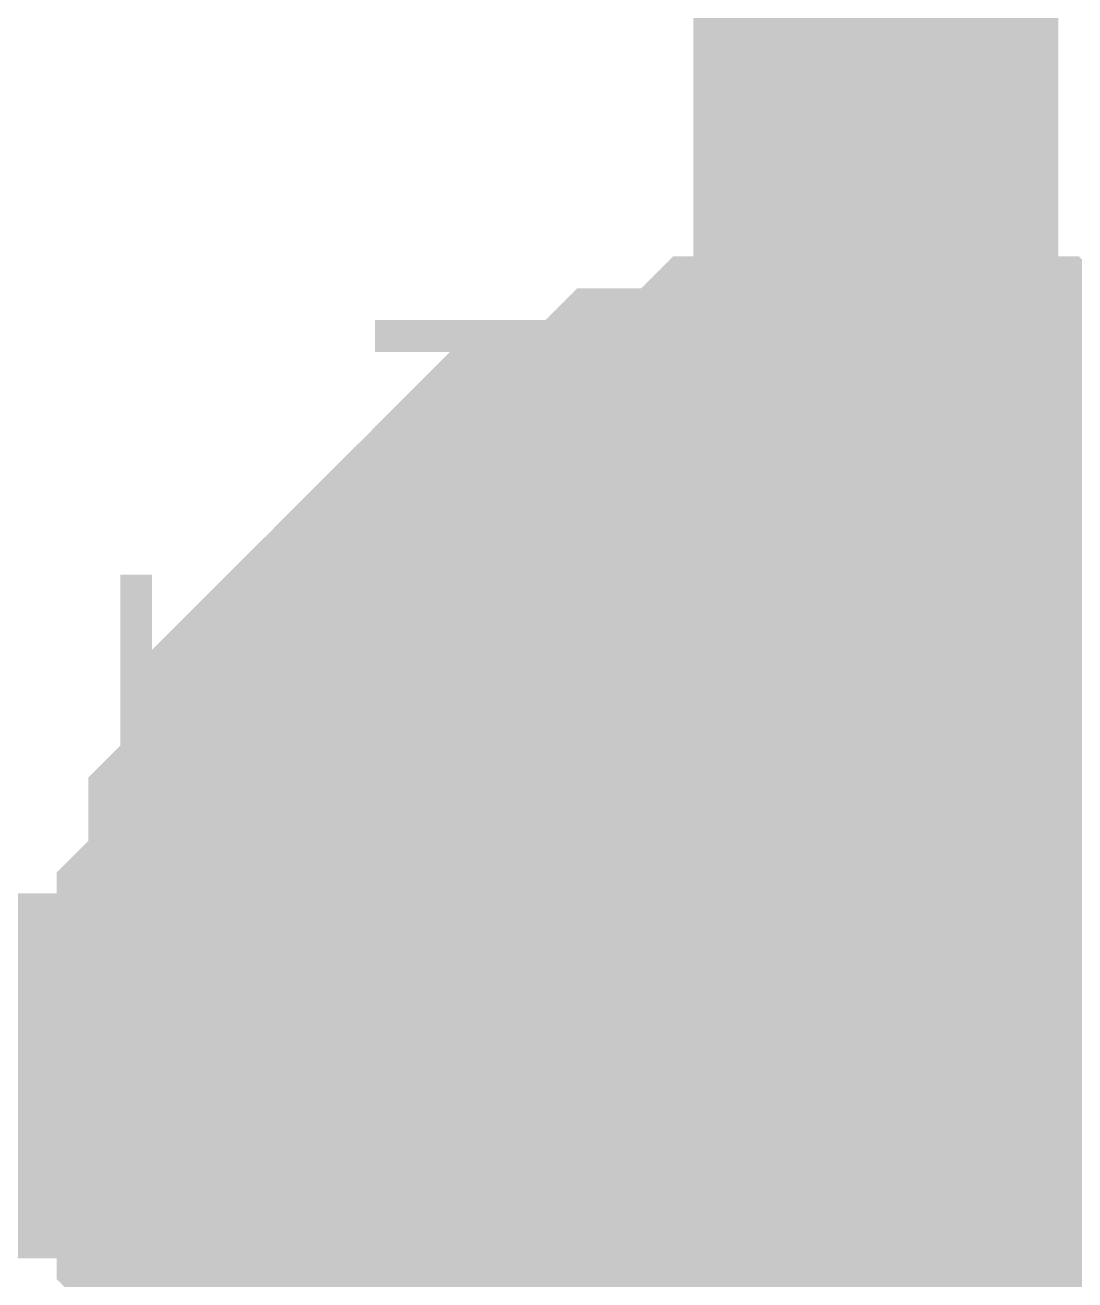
# Model space of a CAD drawing. Header units: inches. Extents: x 0 to 841, y 0 to 594.
# Drawn here: x 759.322 to 760.183, y 232.316 to 233.346 of the extents above; entities that cross this region are included whole.
import ezdxf

# ---------------------------------------------------------------- set-up
doc = ezdxf.new("R2010")
doc.units = ezdxf.units.IN
doc.layers.add('Sheet', color=255, linetype='Continuous')

msp = doc.modelspace()

# ---------------------------------------------------------------- linework, layer by layer
at = {"layer": 'Sheet'}
for points in [[(760.02, 236.5861, 0.2997, 0.2997, 0), (760.02, 232.4836, 0.2997, 0.2997, 0)], [(759.4974, 232.4836, 0.2997, 0.2997, 0), (759.4974, 232.5098, 0.2997, 0.2997, 0), (759.4974, 232.5359, 0.2997, 0.2997, 0), (759.4974, 232.562, 0.2997, 0.2997, 0), (759.4974, 232.5882, 0.2997, 0.2997, 0), (759.5236, 232.6143, 0.2997, 0.2997, 0), (759.5236, 232.6404, 0.2997, 0.2997, 0), (759.5236, 232.6665, 0.2997, 0.2997, 0), (759.5497, 232.6927, 0.2997, 0.2997, 0), (759.5497, 232.7188, 0.2997, 0.2997, 0), (759.5497, 232.7449, 0.2997, 0.2997, 0), (759.5758, 232.7449, 0.2997, 0.2997, 0), (759.5758, 232.7711, 0.2997, 0.2997, 0), (759.6019, 232.7972, 0.2997, 0.2997, 0), (759.6281, 232.8233, 0.2997, 0.2997, 0), (759.6281, 232.8233, 0.2997, 0.2997, 0), (759.6542, 232.8495, 0.2997, 0.2997, 0), (759.6803, 232.8756, 0.2997, 0.2997, 0), (759.6803, 232.8756, 0.2997, 0.2997, 0), (759.7065, 232.9017, 0.2997, 0.2997, 0), (759.7326, 232.9279, 0.2997, 0.2997, 0), (759.7587, 232.9279, 0.2997, 0.2997, 0), (759.7587, 232.954, 0.2997, 0.2997, 0), (759.7849, 232.954, 0.2997, 0.2997, 0), (759.811, 232.954, 0.2997, 0.2997, 0), (759.8371, 232.9801, 0.2997, 0.2997, 0), (759.8633, 232.9801, 0.2997, 0.2997, 0), (759.8894, 232.9801, 0.2997, 0.2997, 0), (759.9155, 233.0062, 0.2997, 0.2997, 0), (759.9416, 233.0062, 0.2997, 0.2997, 0), (759.9678, 233.0062, 0.2997, 0.2997, 0), (759.9939, 233.0062, 0.2997, 0.2997, 0), (760.02, 233.0062, 0.2997, 0.2997, 0)], [(759.4974, 232.4836, 0.2997, 0.2997, 0), (759.4974, 232.5098, 0.2997, 0.2997, 0), (759.4974, 232.5359, 0.2997, 0.2997, 0), (759.4974, 232.562, 0.2997, 0.2997, 0), (759.4974, 232.5882, 0.2997, 0.2997, 0), (759.5236, 232.6143, 0.2997, 0.2997, 0), (759.5236, 232.6404, 0.2997, 0.2997, 0), (759.5236, 232.6665, 0.2997, 0.2997, 0), (759.5497, 232.6927, 0.2997, 0.2997, 0), (759.5497, 232.7188, 0.2997, 0.2997, 0), (759.5497, 232.7449, 0.2997, 0.2997, 0), (759.5758, 232.7449, 0.2997, 0.2997, 0), (759.5758, 232.7711, 0.2997, 0.2997, 0), (759.6019, 232.7972, 0.2997, 0.2997, 0), (759.6281, 232.8233, 0.2997, 0.2997, 0), (759.6281, 232.8233, 0.2997, 0.2997, 0), (759.6542, 232.8495, 0.2997, 0.2997, 0), (759.6803, 232.8756, 0.2997, 0.2997, 0), (759.6803, 232.8756, 0.2997, 0.2997, 0), (759.7065, 232.9017, 0.2997, 0.2997, 0), (759.7326, 232.9279, 0.2997, 0.2997, 0), (759.7587, 232.9279, 0.2997, 0.2997, 0), (759.7587, 232.954, 0.2997, 0.2997, 0), (759.7849, 232.954, 0.2997, 0.2997, 0), (759.811, 232.954, 0.2997, 0.2997, 0), (759.8371, 232.9801, 0.2997, 0.2997, 0), (759.8633, 232.9801, 0.2997, 0.2997, 0), (759.8894, 232.9801, 0.2997, 0.2997, 0), (759.9155, 233.0062, 0.2997, 0.2997, 0), (759.9416, 233.0062, 0.2997, 0.2997, 0), (759.9678, 233.0062, 0.2997, 0.2997, 0), (759.9939, 233.0062, 0.2997, 0.2997, 0), (760.02, 233.0062, 0.2997, 0.2997, 0)], [(759.4974, 232.4836, 0.2997, 0.2997, 0), (759.4974, 232.5098, 0.2997, 0.2997, 0), (759.4974, 232.5359, 0.2997, 0.2997, 0), (759.4974, 232.562, 0.2997, 0.2997, 0), (759.4974, 232.5882, 0.2997, 0.2997, 0), (759.5236, 232.6143, 0.2997, 0.2997, 0), (759.5236, 232.6404, 0.2997, 0.2997, 0), (759.5236, 232.6665, 0.2997, 0.2997, 0), (759.5497, 232.6927, 0.2997, 0.2997, 0), (759.5497, 232.7188, 0.2997, 0.2997, 0), (759.5497, 232.7449, 0.2997, 0.2997, 0), (759.5758, 232.7449, 0.2997, 0.2997, 0), (759.5758, 232.7711, 0.2997, 0.2997, 0), (759.6019, 232.7972, 0.2997, 0.2997, 0), (759.6281, 232.8233, 0.2997, 0.2997, 0), (759.6281, 232.8233, 0.2997, 0.2997, 0), (759.6542, 232.8495, 0.2997, 0.2997, 0), (759.6803, 232.8756, 0.2997, 0.2997, 0), (759.6803, 232.8756, 0.2997, 0.2997, 0), (759.7065, 232.9017, 0.2997, 0.2997, 0), (759.7326, 232.9279, 0.2997, 0.2997, 0), (759.7587, 232.9279, 0.2997, 0.2997, 0), (759.7587, 232.954, 0.2997, 0.2997, 0), (759.7849, 232.954, 0.2997, 0.2997, 0), (759.811, 232.954, 0.2997, 0.2997, 0), (759.8371, 232.9801, 0.2997, 0.2997, 0), (759.8633, 232.9801, 0.2997, 0.2997, 0), (759.8894, 232.9801, 0.2997, 0.2997, 0), (759.9155, 233.0062, 0.2997, 0.2997, 0), (759.9416, 233.0062, 0.2997, 0.2997, 0), (759.9678, 233.0062, 0.2997, 0.2997, 0), (759.9939, 233.0062, 0.2997, 0.2997, 0), (760.02, 233.0062, 0.2997, 0.2997, 0)], [(759.4974, 232.4836, 0.2997, 0.2997, 0), (759.4974, 232.5098, 0.2997, 0.2997, 0), (759.4974, 232.5359, 0.2997, 0.2997, 0), (759.4974, 232.562, 0.2997, 0.2997, 0), (759.4974, 232.5882, 0.2997, 0.2997, 0), (759.5236, 232.6143, 0.2997, 0.2997, 0), (759.5236, 232.6404, 0.2997, 0.2997, 0), (759.5236, 232.6665, 0.2997, 0.2997, 0), (759.5497, 232.6927, 0.2997, 0.2997, 0), (759.5497, 232.7188, 0.2997, 0.2997, 0), (759.5497, 232.7449, 0.2997, 0.2997, 0), (759.5758, 232.7449, 0.2997, 0.2997, 0), (759.5758, 232.7711, 0.2997, 0.2997, 0), (759.6019, 232.7972, 0.2997, 0.2997, 0), (759.6281, 232.8233, 0.2997, 0.2997, 0), (759.6281, 232.8233, 0.2997, 0.2997, 0), (759.6542, 232.8495, 0.2997, 0.2997, 0), (759.6803, 232.8756, 0.2997, 0.2997, 0), (759.6803, 232.8756, 0.2997, 0.2997, 0), (759.7065, 232.9017, 0.2997, 0.2997, 0), (759.7326, 232.9279, 0.2997, 0.2997, 0), (759.7587, 232.9279, 0.2997, 0.2997, 0), (759.7587, 232.954, 0.2997, 0.2997, 0), (759.7849, 232.954, 0.2997, 0.2997, 0), (759.811, 232.954, 0.2997, 0.2997, 0), (759.8371, 232.9801, 0.2997, 0.2997, 0), (759.8633, 232.9801, 0.2997, 0.2997, 0), (759.8894, 232.9801, 0.2997, 0.2997, 0), (759.9155, 233.0062, 0.2997, 0.2997, 0), (759.9416, 233.0062, 0.2997, 0.2997, 0), (759.9678, 233.0062, 0.2997, 0.2997, 0), (759.9939, 233.0062, 0.2997, 0.2997, 0), (760.02, 233.0062, 0.2997, 0.2997, 0)], [(759.4974, 232.4836, 0.2997, 0.2997, 0), (759.4974, 232.5098, 0.2997, 0.2997, 0), (759.4974, 232.5359, 0.2997, 0.2997, 0), (759.4974, 232.562, 0.2997, 0.2997, 0), (759.4974, 232.5882, 0.2997, 0.2997, 0), (759.5236, 232.6143, 0.2997, 0.2997, 0), (759.5236, 232.6404, 0.2997, 0.2997, 0), (759.5236, 232.6665, 0.2997, 0.2997, 0), (759.5497, 232.6927, 0.2997, 0.2997, 0), (759.5497, 232.7188, 0.2997, 0.2997, 0), (759.5497, 232.7449, 0.2997, 0.2997, 0), (759.5758, 232.7449, 0.2997, 0.2997, 0), (759.5758, 232.7711, 0.2997, 0.2997, 0), (759.6019, 232.7972, 0.2997, 0.2997, 0), (759.6281, 232.8233, 0.2997, 0.2997, 0), (759.6281, 232.8233, 0.2997, 0.2997, 0), (759.6542, 232.8495, 0.2997, 0.2997, 0), (759.6803, 232.8756, 0.2997, 0.2997, 0), (759.6803, 232.8756, 0.2997, 0.2997, 0), (759.7065, 232.9017, 0.2997, 0.2997, 0), (759.7326, 232.9279, 0.2997, 0.2997, 0), (759.7587, 232.9279, 0.2997, 0.2997, 0), (759.7587, 232.954, 0.2997, 0.2997, 0), (759.7849, 232.954, 0.2997, 0.2997, 0), (759.811, 232.954, 0.2997, 0.2997, 0), (759.8371, 232.9801, 0.2997, 0.2997, 0), (759.8633, 232.9801, 0.2997, 0.2997, 0), (759.8894, 232.9801, 0.2997, 0.2997, 0), (759.9155, 233.0062, 0.2997, 0.2997, 0), (759.9416, 233.0062, 0.2997, 0.2997, 0), (759.9678, 233.0062, 0.2997, 0.2997, 0), (759.9939, 233.0062, 0.2997, 0.2997, 0), (760.02, 233.0062, 0.2997, 0.2997, 0)], [(759.4974, 232.4836, 0.2997, 0.2997, 0), (759.4974, 232.5098, 0.2997, 0.2997, 0), (759.4974, 232.5359, 0.2997, 0.2997, 0), (759.4974, 232.562, 0.2997, 0.2997, 0), (759.4974, 232.5882, 0.2997, 0.2997, 0), (759.5236, 232.6143, 0.2997, 0.2997, 0), (759.5236, 232.6404, 0.2997, 0.2997, 0), (759.5236, 232.6665, 0.2997, 0.2997, 0), (759.5497, 232.6927, 0.2997, 0.2997, 0), (759.5497, 232.7188, 0.2997, 0.2997, 0), (759.5497, 232.7449, 0.2997, 0.2997, 0), (759.5758, 232.7449, 0.2997, 0.2997, 0), (759.5758, 232.7711, 0.2997, 0.2997, 0), (759.6019, 232.7972, 0.2997, 0.2997, 0), (759.6281, 232.8233, 0.2997, 0.2997, 0), (759.6281, 232.8233, 0.2997, 0.2997, 0), (759.6542, 232.8495, 0.2997, 0.2997, 0), (759.6803, 232.8756, 0.2997, 0.2997, 0), (759.6803, 232.8756, 0.2997, 0.2997, 0), (759.7065, 232.9017, 0.2997, 0.2997, 0), (759.7326, 232.9279, 0.2997, 0.2997, 0), (759.7587, 232.9279, 0.2997, 0.2997, 0), (759.7587, 232.954, 0.2997, 0.2997, 0), (759.7849, 232.954, 0.2997, 0.2997, 0), (759.811, 232.954, 0.2997, 0.2997, 0), (759.8371, 232.9801, 0.2997, 0.2997, 0), (759.8633, 232.9801, 0.2997, 0.2997, 0), (759.8894, 232.9801, 0.2997, 0.2997, 0), (759.9155, 233.0062, 0.2997, 0.2997, 0), (759.9416, 233.0062, 0.2997, 0.2997, 0), (759.9678, 233.0062, 0.2997, 0.2997, 0), (759.9939, 233.0062, 0.2997, 0.2997, 0), (760.02, 233.0062, 0.2997, 0.2997, 0)], [(759.4974, 232.4836, 0.2997, 0.2997, 0), (759.4974, 232.5098, 0.2997, 0.2997, 0), (759.4974, 232.5359, 0.2997, 0.2997, 0), (759.4974, 232.562, 0.2997, 0.2997, 0), (759.4974, 232.5882, 0.2997, 0.2997, 0), (759.5236, 232.6143, 0.2997, 0.2997, 0), (759.5236, 232.6404, 0.2997, 0.2997, 0), (759.5236, 232.6665, 0.2997, 0.2997, 0), (759.5497, 232.6927, 0.2997, 0.2997, 0), (759.5497, 232.7188, 0.2997, 0.2997, 0), (759.5497, 232.7449, 0.2997, 0.2997, 0), (759.5758, 232.7449, 0.2997, 0.2997, 0), (759.5758, 232.7711, 0.2997, 0.2997, 0), (759.6019, 232.7972, 0.2997, 0.2997, 0), (759.6281, 232.8233, 0.2997, 0.2997, 0), (759.6281, 232.8233, 0.2997, 0.2997, 0), (759.6542, 232.8495, 0.2997, 0.2997, 0), (759.6803, 232.8756, 0.2997, 0.2997, 0), (759.6803, 232.8756, 0.2997, 0.2997, 0), (759.7065, 232.9017, 0.2997, 0.2997, 0), (759.7326, 232.9279, 0.2997, 0.2997, 0), (759.7587, 232.9279, 0.2997, 0.2997, 0), (759.7587, 232.954, 0.2997, 0.2997, 0), (759.7849, 232.954, 0.2997, 0.2997, 0), (759.811, 232.954, 0.2997, 0.2997, 0), (759.8371, 232.9801, 0.2997, 0.2997, 0), (759.8633, 232.9801, 0.2997, 0.2997, 0), (759.8894, 232.9801, 0.2997, 0.2997, 0), (759.9155, 233.0062, 0.2997, 0.2997, 0), (759.9416, 233.0062, 0.2997, 0.2997, 0), (759.9678, 233.0062, 0.2997, 0.2997, 0), (759.9939, 233.0062, 0.2997, 0.2997, 0), (760.02, 233.0062, 0.2997, 0.2997, 0)], [(760.02, 233.0062, 0.2997, 0.2997, 0), (760.02, 233.0062, 0.2997, 0.2997, 0)], [(760.02, 233.0062, 0.2997, 0.2997, 0), (760.0462, 233.0062, 0.2997, 0.2997, 0), (760.0723, 233.0062, 0.2997, 0.2997, 0), (760.0984, 233.0062, 0.2997, 0.2997, 0), (760.1246, 233.0062, 0.2997, 0.2997, 0), (760.1507, 232.9801, 0.2997, 0.2997, 0), (760.1507, 232.9801, 0.2997, 0.2997, 0), (760.1768, 232.9801, 0.2997, 0.2997, 0), (760.203, 232.954, 0.2997, 0.2997, 0), (760.2291, 232.954, 0.2997, 0.2997, 0), (760.2552, 232.954, 0.2997, 0.2997, 0), (760.2814, 232.9279, 0.2997, 0.2997, 0), (760.2814, 232.9279, 0.2997, 0.2997, 0), (760.3075, 232.9017, 0.2997, 0.2997, 0), (760.3336, 232.8756, 0.2997, 0.2997, 0)], [(760.02, 233.0062, 0.2997, 0.2997, 0), (760.02, 233.0062, 0.2997, 0.2997, 0)], [(760.02, 233.0062, 0.2997, 0.2997, 0), (760.0462, 233.0062, 0.2997, 0.2997, 0), (760.0723, 233.0062, 0.2997, 0.2997, 0), (760.0984, 233.0062, 0.2997, 0.2997, 0), (760.1246, 233.0062, 0.2997, 0.2997, 0), (760.1507, 232.9801, 0.2997, 0.2997, 0), (760.1507, 232.9801, 0.2997, 0.2997, 0), (760.1768, 232.9801, 0.2997, 0.2997, 0), (760.203, 232.954, 0.2997, 0.2997, 0), (760.2291, 232.954, 0.2997, 0.2997, 0), (760.2552, 232.954, 0.2997, 0.2997, 0), (760.2814, 232.9279, 0.2997, 0.2997, 0), (760.2814, 232.9279, 0.2997, 0.2997, 0), (760.3075, 232.9017, 0.2997, 0.2997, 0), (760.3336, 232.8756, 0.2997, 0.2997, 0)], [(760.02, 233.0062, 0.2997, 0.2997, 0), (760.02, 233.0062, 0.2997, 0.2997, 0)], [(760.02, 233.0062, 0.2997, 0.2997, 0), (760.0462, 233.0062, 0.2997, 0.2997, 0), (760.0723, 233.0062, 0.2997, 0.2997, 0), (760.0984, 233.0062, 0.2997, 0.2997, 0), (760.1246, 233.0062, 0.2997, 0.2997, 0), (760.1507, 232.9801, 0.2997, 0.2997, 0), (760.1507, 232.9801, 0.2997, 0.2997, 0), (760.1768, 232.9801, 0.2997, 0.2997, 0), (760.203, 232.954, 0.2997, 0.2997, 0), (760.2291, 232.954, 0.2997, 0.2997, 0), (760.2552, 232.954, 0.2997, 0.2997, 0), (760.2814, 232.9279, 0.2997, 0.2997, 0), (760.2814, 232.9279, 0.2997, 0.2997, 0), (760.3075, 232.9017, 0.2997, 0.2997, 0), (760.3336, 232.8756, 0.2997, 0.2997, 0)], [(760.02, 233.0062, 0.2997, 0.2997, 0), (760.02, 233.0062, 0.2997, 0.2997, 0)], [(760.02, 233.0062, 0.2997, 0.2997, 0), (760.0462, 233.0062, 0.2997, 0.2997, 0), (760.0723, 233.0062, 0.2997, 0.2997, 0), (760.0984, 233.0062, 0.2997, 0.2997, 0), (760.1246, 233.0062, 0.2997, 0.2997, 0), (760.1507, 232.9801, 0.2997, 0.2997, 0), (760.1507, 232.9801, 0.2997, 0.2997, 0), (760.1768, 232.9801, 0.2997, 0.2997, 0), (760.203, 232.954, 0.2997, 0.2997, 0), (760.2291, 232.954, 0.2997, 0.2997, 0), (760.2552, 232.954, 0.2997, 0.2997, 0), (760.2814, 232.9279, 0.2997, 0.2997, 0), (760.2814, 232.9279, 0.2997, 0.2997, 0), (760.3075, 232.9017, 0.2997, 0.2997, 0), (760.3336, 232.8756, 0.2997, 0.2997, 0)], [(760.02, 233.0062, 0.2997, 0.2997, 0), (760.02, 233.0062, 0.2997, 0.2997, 0)], [(760.02, 233.0062, 0.2997, 0.2997, 0), (760.0462, 233.0062, 0.2997, 0.2997, 0), (760.0723, 233.0062, 0.2997, 0.2997, 0), (760.0984, 233.0062, 0.2997, 0.2997, 0), (760.1246, 233.0062, 0.2997, 0.2997, 0), (760.1507, 232.9801, 0.2997, 0.2997, 0), (760.1507, 232.9801, 0.2997, 0.2997, 0), (760.1768, 232.9801, 0.2997, 0.2997, 0), (760.203, 232.954, 0.2997, 0.2997, 0), (760.2291, 232.954, 0.2997, 0.2997, 0), (760.2552, 232.954, 0.2997, 0.2997, 0), (760.2814, 232.9279, 0.2997, 0.2997, 0), (760.2814, 232.9279, 0.2997, 0.2997, 0), (760.3075, 232.9017, 0.2997, 0.2997, 0), (760.3336, 232.8756, 0.2997, 0.2997, 0)], [(760.02, 233.0062, 0.2997, 0.2997, 0), (760.02, 233.0062, 0.2997, 0.2997, 0)], [(760.02, 233.0062, 0.2997, 0.2997, 0), (760.0462, 233.0062, 0.2997, 0.2997, 0), (760.0723, 233.0062, 0.2997, 0.2997, 0), (760.0984, 233.0062, 0.2997, 0.2997, 0), (760.1246, 233.0062, 0.2997, 0.2997, 0), (760.1507, 232.9801, 0.2997, 0.2997, 0), (760.1507, 232.9801, 0.2997, 0.2997, 0), (760.1768, 232.9801, 0.2997, 0.2997, 0), (760.203, 232.954, 0.2997, 0.2997, 0), (760.2291, 232.954, 0.2997, 0.2997, 0), (760.2552, 232.954, 0.2997, 0.2997, 0), (760.2814, 232.9279, 0.2997, 0.2997, 0), (760.2814, 232.9279, 0.2997, 0.2997, 0), (760.3075, 232.9017, 0.2997, 0.2997, 0), (760.3336, 232.8756, 0.2997, 0.2997, 0)], [(760.02, 233.0062, 0.2997, 0.2997, 0), (760.02, 233.0062, 0.2997, 0.2997, 0)], [(760.02, 233.0062, 0.2997, 0.2997, 0), (760.0462, 233.0062, 0.2997, 0.2997, 0), (760.0723, 233.0062, 0.2997, 0.2997, 0), (760.0984, 233.0062, 0.2997, 0.2997, 0), (760.1246, 233.0062, 0.2997, 0.2997, 0), (760.1507, 232.9801, 0.2997, 0.2997, 0), (760.1507, 232.9801, 0.2997, 0.2997, 0), (760.1768, 232.9801, 0.2997, 0.2997, 0), (760.203, 232.954, 0.2997, 0.2997, 0), (760.2291, 232.954, 0.2997, 0.2997, 0), (760.2552, 232.954, 0.2997, 0.2997, 0), (760.2814, 232.9279, 0.2997, 0.2997, 0), (760.2814, 232.9279, 0.2997, 0.2997, 0), (760.3075, 232.9017, 0.2997, 0.2997, 0), (760.3336, 232.8756, 0.2997, 0.2997, 0)], [(759.4974, 232.4836, 0.0991, 0.0991, 0), (759.4974, 232.5098, 0.0991, 0.0991, 0), (759.4974, 232.5359, 0.0991, 0.0991, 0), (759.4974, 232.562, 0.0991, 0.0991, 0), (759.4974, 232.5882, 0.0991, 0.0991, 0), (759.5236, 232.6143, 0.0991, 0.0991, 0), (759.5236, 232.6404, 0.0991, 0.0991, 0), (759.5236, 232.6665, 0.0991, 0.0991, 0), (759.5497, 232.6927, 0.0991, 0.0991, 0), (759.5497, 232.7188, 0.0991, 0.0991, 0), (759.5497, 232.7449, 0.0991, 0.0991, 0), (759.5758, 232.7449, 0.0991, 0.0991, 0), (759.5758, 232.7711, 0.0991, 0.0991, 0), (759.6019, 232.7972, 0.0991, 0.0991, 0), (759.6281, 232.8233, 0.0991, 0.0991, 0), (759.6281, 232.8233, 0.0991, 0.0991, 0), (759.6542, 232.8495, 0.0991, 0.0991, 0), (759.6803, 232.8756, 0.0991, 0.0991, 0), (759.6803, 232.8756, 0.0991, 0.0991, 0), (759.7065, 232.9017, 0.0991, 0.0991, 0), (759.7326, 232.9279, 0.0991, 0.0991, 0), (759.7587, 232.9279, 0.0991, 0.0991, 0), (759.7587, 232.954, 0.0991, 0.0991, 0), (759.7849, 232.954, 0.0991, 0.0991, 0), (759.811, 232.954, 0.0991, 0.0991, 0), (759.8371, 232.9801, 0.0991, 0.0991, 0), (759.8633, 232.9801, 0.0991, 0.0991, 0), (759.8894, 232.9801, 0.0991, 0.0991, 0), (759.9155, 233.0062, 0.0991, 0.0991, 0), (759.9416, 233.0062, 0.0991, 0.0991, 0), (759.9678, 233.0062, 0.0991, 0.0991, 0), (759.9939, 233.0062, 0.0991, 0.0991, 0), (760.02, 233.0062, 0.0991, 0.0991, 0)], [(759.4974, 232.4836, 0.0991, 0.0991, 0), (759.4974, 232.5098, 0.0991, 0.0991, 0), (759.4974, 232.5359, 0.0991, 0.0991, 0), (759.4974, 232.562, 0.0991, 0.0991, 0), (759.4974, 232.5882, 0.0991, 0.0991, 0), (759.5236, 232.6143, 0.0991, 0.0991, 0), (759.5236, 232.6404, 0.0991, 0.0991, 0), (759.5236, 232.6665, 0.0991, 0.0991, 0), (759.5497, 232.6927, 0.0991, 0.0991, 0), (759.5497, 232.7188, 0.0991, 0.0991, 0), (759.5497, 232.7449, 0.0991, 0.0991, 0), (759.5758, 232.7449, 0.0991, 0.0991, 0), (759.5758, 232.7711, 0.0991, 0.0991, 0), (759.6019, 232.7972, 0.0991, 0.0991, 0), (759.6281, 232.8233, 0.0991, 0.0991, 0), (759.6281, 232.8233, 0.0991, 0.0991, 0), (759.6542, 232.8495, 0.0991, 0.0991, 0), (759.6803, 232.8756, 0.0991, 0.0991, 0), (759.6803, 232.8756, 0.0991, 0.0991, 0), (759.7065, 232.9017, 0.0991, 0.0991, 0), (759.7326, 232.9279, 0.0991, 0.0991, 0), (759.7587, 232.9279, 0.0991, 0.0991, 0), (759.7587, 232.954, 0.0991, 0.0991, 0), (759.7849, 232.954, 0.0991, 0.0991, 0), (759.811, 232.954, 0.0991, 0.0991, 0), (759.8371, 232.9801, 0.0991, 0.0991, 0), (759.8633, 232.9801, 0.0991, 0.0991, 0), (759.8894, 232.9801, 0.0991, 0.0991, 0), (759.9155, 233.0062, 0.0991, 0.0991, 0), (759.9416, 233.0062, 0.0991, 0.0991, 0), (759.9678, 233.0062, 0.0991, 0.0991, 0), (759.9939, 233.0062, 0.0991, 0.0991, 0), (760.02, 233.0062, 0.0991, 0.0991, 0)], [(759.4974, 232.4836, 0.0991, 0.0991, 0), (759.4974, 232.5098, 0.0991, 0.0991, 0), (759.4974, 232.5359, 0.0991, 0.0991, 0), (759.4974, 232.562, 0.0991, 0.0991, 0), (759.4974, 232.5882, 0.0991, 0.0991, 0), (759.5236, 232.6143, 0.0991, 0.0991, 0), (759.5236, 232.6404, 0.0991, 0.0991, 0), (759.5236, 232.6665, 0.0991, 0.0991, 0), (759.5497, 232.6927, 0.0991, 0.0991, 0), (759.5497, 232.7188, 0.0991, 0.0991, 0), (759.5497, 232.7449, 0.0991, 0.0991, 0), (759.5758, 232.7449, 0.0991, 0.0991, 0), (759.5758, 232.7711, 0.0991, 0.0991, 0), (759.6019, 232.7972, 0.0991, 0.0991, 0), (759.6281, 232.8233, 0.0991, 0.0991, 0), (759.6281, 232.8233, 0.0991, 0.0991, 0), (759.6542, 232.8495, 0.0991, 0.0991, 0), (759.6803, 232.8756, 0.0991, 0.0991, 0), (759.6803, 232.8756, 0.0991, 0.0991, 0), (759.7065, 232.9017, 0.0991, 0.0991, 0), (759.7326, 232.9279, 0.0991, 0.0991, 0), (759.7587, 232.9279, 0.0991, 0.0991, 0), (759.7587, 232.954, 0.0991, 0.0991, 0), (759.7849, 232.954, 0.0991, 0.0991, 0), (759.811, 232.954, 0.0991, 0.0991, 0), (759.8371, 232.9801, 0.0991, 0.0991, 0), (759.8633, 232.9801, 0.0991, 0.0991, 0), (759.8894, 232.9801, 0.0991, 0.0991, 0), (759.9155, 233.0062, 0.0991, 0.0991, 0), (759.9416, 233.0062, 0.0991, 0.0991, 0), (759.9678, 233.0062, 0.0991, 0.0991, 0), (759.9939, 233.0062, 0.0991, 0.0991, 0), (760.02, 233.0062, 0.0991, 0.0991, 0)], [(759.4974, 232.4836, 0.0991, 0.0991, 0), (759.4974, 232.5098, 0.0991, 0.0991, 0), (759.4974, 232.5359, 0.0991, 0.0991, 0), (759.4974, 232.562, 0.0991, 0.0991, 0), (759.4974, 232.5882, 0.0991, 0.0991, 0), (759.5236, 232.6143, 0.0991, 0.0991, 0), (759.5236, 232.6404, 0.0991, 0.0991, 0), (759.5236, 232.6665, 0.0991, 0.0991, 0), (759.5497, 232.6927, 0.0991, 0.0991, 0), (759.5497, 232.7188, 0.0991, 0.0991, 0), (759.5497, 232.7449, 0.0991, 0.0991, 0), (759.5758, 232.7449, 0.0991, 0.0991, 0), (759.5758, 232.7711, 0.0991, 0.0991, 0), (759.6019, 232.7972, 0.0991, 0.0991, 0), (759.6281, 232.8233, 0.0991, 0.0991, 0), (759.6281, 232.8233, 0.0991, 0.0991, 0), (759.6542, 232.8495, 0.0991, 0.0991, 0), (759.6803, 232.8756, 0.0991, 0.0991, 0), (759.6803, 232.8756, 0.0991, 0.0991, 0), (759.7065, 232.9017, 0.0991, 0.0991, 0), (759.7326, 232.9279, 0.0991, 0.0991, 0), (759.7587, 232.9279, 0.0991, 0.0991, 0), (759.7587, 232.954, 0.0991, 0.0991, 0), (759.7849, 232.954, 0.0991, 0.0991, 0), (759.811, 232.954, 0.0991, 0.0991, 0), (759.8371, 232.9801, 0.0991, 0.0991, 0), (759.8633, 232.9801, 0.0991, 0.0991, 0), (759.8894, 232.9801, 0.0991, 0.0991, 0), (759.9155, 233.0062, 0.0991, 0.0991, 0), (759.9416, 233.0062, 0.0991, 0.0991, 0), (759.9678, 233.0062, 0.0991, 0.0991, 0), (759.9939, 233.0062, 0.0991, 0.0991, 0), (760.02, 233.0062, 0.0991, 0.0991, 0)], [(759.4974, 232.4836, 0.0991, 0.0991, 0), (759.4974, 232.5098, 0.0991, 0.0991, 0), (759.4974, 232.5359, 0.0991, 0.0991, 0), (759.4974, 232.562, 0.0991, 0.0991, 0), (759.4974, 232.5882, 0.0991, 0.0991, 0), (759.5236, 232.6143, 0.0991, 0.0991, 0), (759.5236, 232.6404, 0.0991, 0.0991, 0), (759.5236, 232.6665, 0.0991, 0.0991, 0), (759.5497, 232.6927, 0.0991, 0.0991, 0), (759.5497, 232.7188, 0.0991, 0.0991, 0), (759.5497, 232.7449, 0.0991, 0.0991, 0), (759.5758, 232.7449, 0.0991, 0.0991, 0), (759.5758, 232.7711, 0.0991, 0.0991, 0), (759.6019, 232.7972, 0.0991, 0.0991, 0), (759.6281, 232.8233, 0.0991, 0.0991, 0), (759.6281, 232.8233, 0.0991, 0.0991, 0), (759.6542, 232.8495, 0.0991, 0.0991, 0), (759.6803, 232.8756, 0.0991, 0.0991, 0), (759.6803, 232.8756, 0.0991, 0.0991, 0), (759.7065, 232.9017, 0.0991, 0.0991, 0), (759.7326, 232.9279, 0.0991, 0.0991, 0), (759.7587, 232.9279, 0.0991, 0.0991, 0), (759.7587, 232.954, 0.0991, 0.0991, 0), (759.7849, 232.954, 0.0991, 0.0991, 0), (759.811, 232.954, 0.0991, 0.0991, 0), (759.8371, 232.9801, 0.0991, 0.0991, 0), (759.8633, 232.9801, 0.0991, 0.0991, 0), (759.8894, 232.9801, 0.0991, 0.0991, 0), (759.9155, 233.0062, 0.0991, 0.0991, 0), (759.9416, 233.0062, 0.0991, 0.0991, 0), (759.9678, 233.0062, 0.0991, 0.0991, 0), (759.9939, 233.0062, 0.0991, 0.0991, 0), (760.02, 233.0062, 0.0991, 0.0991, 0)], [(759.4974, 232.4836, 0.0991, 0.0991, 0), (759.4974, 232.5098, 0.0991, 0.0991, 0), (759.4974, 232.5359, 0.0991, 0.0991, 0), (759.4974, 232.562, 0.0991, 0.0991, 0), (759.4974, 232.5882, 0.0991, 0.0991, 0), (759.5236, 232.6143, 0.0991, 0.0991, 0), (759.5236, 232.6404, 0.0991, 0.0991, 0), (759.5236, 232.6665, 0.0991, 0.0991, 0), (759.5497, 232.6927, 0.0991, 0.0991, 0), (759.5497, 232.7188, 0.0991, 0.0991, 0), (759.5497, 232.7449, 0.0991, 0.0991, 0), (759.5758, 232.7449, 0.0991, 0.0991, 0), (759.5758, 232.7711, 0.0991, 0.0991, 0), (759.6019, 232.7972, 0.0991, 0.0991, 0), (759.6281, 232.8233, 0.0991, 0.0991, 0), (759.6281, 232.8233, 0.0991, 0.0991, 0), (759.6542, 232.8495, 0.0991, 0.0991, 0), (759.6803, 232.8756, 0.0991, 0.0991, 0), (759.6803, 232.8756, 0.0991, 0.0991, 0), (759.7065, 232.9017, 0.0991, 0.0991, 0), (759.7326, 232.9279, 0.0991, 0.0991, 0), (759.7587, 232.9279, 0.0991, 0.0991, 0), (759.7587, 232.954, 0.0991, 0.0991, 0), (759.7849, 232.954, 0.0991, 0.0991, 0), (759.811, 232.954, 0.0991, 0.0991, 0), (759.8371, 232.9801, 0.0991, 0.0991, 0), (759.8633, 232.9801, 0.0991, 0.0991, 0), (759.8894, 232.9801, 0.0991, 0.0991, 0), (759.9155, 233.0062, 0.0991, 0.0991, 0), (759.9416, 233.0062, 0.0991, 0.0991, 0), (759.9678, 233.0062, 0.0991, 0.0991, 0), (759.9939, 233.0062, 0.0991, 0.0991, 0), (760.02, 233.0062, 0.0991, 0.0991, 0)], [(759.4974, 232.4836, 0.0991, 0.0991, 0), (759.4974, 232.5098, 0.0991, 0.0991, 0), (759.4974, 232.5359, 0.0991, 0.0991, 0), (759.4974, 232.562, 0.0991, 0.0991, 0), (759.4974, 232.5882, 0.0991, 0.0991, 0), (759.5236, 232.6143, 0.0991, 0.0991, 0), (759.5236, 232.6404, 0.0991, 0.0991, 0), (759.5236, 232.6665, 0.0991, 0.0991, 0), (759.5497, 232.6927, 0.0991, 0.0991, 0), (759.5497, 232.7188, 0.0991, 0.0991, 0), (759.5497, 232.7449, 0.0991, 0.0991, 0), (759.5758, 232.7449, 0.0991, 0.0991, 0), (759.5758, 232.7711, 0.0991, 0.0991, 0), (759.6019, 232.7972, 0.0991, 0.0991, 0), (759.6281, 232.8233, 0.0991, 0.0991, 0), (759.6281, 232.8233, 0.0991, 0.0991, 0), (759.6542, 232.8495, 0.0991, 0.0991, 0), (759.6803, 232.8756, 0.0991, 0.0991, 0), (759.6803, 232.8756, 0.0991, 0.0991, 0), (759.7065, 232.9017, 0.0991, 0.0991, 0), (759.7326, 232.9279, 0.0991, 0.0991, 0), (759.7587, 232.9279, 0.0991, 0.0991, 0), (759.7587, 232.954, 0.0991, 0.0991, 0), (759.7849, 232.954, 0.0991, 0.0991, 0), (759.811, 232.954, 0.0991, 0.0991, 0), (759.8371, 232.9801, 0.0991, 0.0991, 0), (759.8633, 232.9801, 0.0991, 0.0991, 0), (759.8894, 232.9801, 0.0991, 0.0991, 0), (759.9155, 233.0062, 0.0991, 0.0991, 0), (759.9416, 233.0062, 0.0991, 0.0991, 0), (759.9678, 233.0062, 0.0991, 0.0991, 0), (759.9939, 233.0062, 0.0991, 0.0991, 0), (760.02, 233.0062, 0.0991, 0.0991, 0)], [(760.02, 233.0062, 0.0991, 0.0991, 0), (760.02, 233.0062, 0.0991, 0.0991, 0)], [(760.02, 233.0062, 0.0991, 0.0991, 0), (760.0462, 233.0062, 0.0991, 0.0991, 0), (760.0723, 233.0062, 0.0991, 0.0991, 0), (760.0984, 233.0062, 0.0991, 0.0991, 0), (760.1246, 233.0062, 0.0991, 0.0991, 0), (760.1507, 232.9801, 0.0991, 0.0991, 0), (760.1507, 232.9801, 0.0991, 0.0991, 0), (760.1768, 232.9801, 0.0991, 0.0991, 0), (760.203, 232.954, 0.0991, 0.0991, 0), (760.2291, 232.954, 0.0991, 0.0991, 0), (760.2552, 232.954, 0.0991, 0.0991, 0)], [(760.02, 233.0062, 0.0991, 0.0991, 0), (760.02, 233.0062, 0.0991, 0.0991, 0)], [(760.02, 233.0062, 0.0991, 0.0991, 0), (760.0462, 233.0062, 0.0991, 0.0991, 0), (760.0723, 233.0062, 0.0991, 0.0991, 0), (760.0984, 233.0062, 0.0991, 0.0991, 0), (760.1246, 233.0062, 0.0991, 0.0991, 0), (760.1507, 232.9801, 0.0991, 0.0991, 0), (760.1507, 232.9801, 0.0991, 0.0991, 0), (760.1768, 232.9801, 0.0991, 0.0991, 0), (760.203, 232.954, 0.0991, 0.0991, 0), (760.2291, 232.954, 0.0991, 0.0991, 0), (760.2552, 232.954, 0.0991, 0.0991, 0)], [(760.02, 233.0062, 0.0991, 0.0991, 0), (760.02, 233.0062, 0.0991, 0.0991, 0)], [(760.02, 233.0062, 0.0991, 0.0991, 0), (760.0462, 233.0062, 0.0991, 0.0991, 0), (760.0723, 233.0062, 0.0991, 0.0991, 0), (760.0984, 233.0062, 0.0991, 0.0991, 0), (760.1246, 233.0062, 0.0991, 0.0991, 0), (760.1507, 232.9801, 0.0991, 0.0991, 0), (760.1507, 232.9801, 0.0991, 0.0991, 0), (760.1768, 232.9801, 0.0991, 0.0991, 0), (760.203, 232.954, 0.0991, 0.0991, 0), (760.2291, 232.954, 0.0991, 0.0991, 0), (760.2552, 232.954, 0.0991, 0.0991, 0)], [(760.02, 233.0062, 0.0991, 0.0991, 0), (760.02, 233.0062, 0.0991, 0.0991, 0)], [(760.02, 233.0062, 0.0991, 0.0991, 0), (760.0462, 233.0062, 0.0991, 0.0991, 0), (760.0723, 233.0062, 0.0991, 0.0991, 0), (760.0984, 233.0062, 0.0991, 0.0991, 0), (760.1246, 233.0062, 0.0991, 0.0991, 0), (760.1507, 232.9801, 0.0991, 0.0991, 0), (760.1507, 232.9801, 0.0991, 0.0991, 0), (760.1768, 232.9801, 0.0991, 0.0991, 0), (760.203, 232.954, 0.0991, 0.0991, 0), (760.2291, 232.954, 0.0991, 0.0991, 0), (760.2552, 232.954, 0.0991, 0.0991, 0)], [(760.02, 233.0062, 0.0991, 0.0991, 0), (760.02, 233.0062, 0.0991, 0.0991, 0)], [(760.02, 233.0062, 0.0991, 0.0991, 0), (760.0462, 233.0062, 0.0991, 0.0991, 0), (760.0723, 233.0062, 0.0991, 0.0991, 0), (760.0984, 233.0062, 0.0991, 0.0991, 0), (760.1246, 233.0062, 0.0991, 0.0991, 0), (760.1507, 232.9801, 0.0991, 0.0991, 0), (760.1507, 232.9801, 0.0991, 0.0991, 0), (760.1768, 232.9801, 0.0991, 0.0991, 0), (760.203, 232.954, 0.0991, 0.0991, 0), (760.2291, 232.954, 0.0991, 0.0991, 0), (760.2552, 232.954, 0.0991, 0.0991, 0)], [(760.02, 233.0062, 0.0991, 0.0991, 0), (760.02, 233.0062, 0.0991, 0.0991, 0)], [(760.02, 233.0062, 0.0991, 0.0991, 0), (760.0462, 233.0062, 0.0991, 0.0991, 0), (760.0723, 233.0062, 0.0991, 0.0991, 0), (760.0984, 233.0062, 0.0991, 0.0991, 0), (760.1246, 233.0062, 0.0991, 0.0991, 0), (760.1507, 232.9801, 0.0991, 0.0991, 0), (760.1507, 232.9801, 0.0991, 0.0991, 0), (760.1768, 232.9801, 0.0991, 0.0991, 0), (760.203, 232.954, 0.0991, 0.0991, 0), (760.2291, 232.954, 0.0991, 0.0991, 0), (760.2552, 232.954, 0.0991, 0.0991, 0)], [(760.02, 233.0062, 0.0991, 0.0991, 0), (760.02, 233.0062, 0.0991, 0.0991, 0)], [(760.02, 233.0062, 0.0991, 0.0991, 0), (760.0462, 233.0062, 0.0991, 0.0991, 0), (760.0723, 233.0062, 0.0991, 0.0991, 0), (760.0984, 233.0062, 0.0991, 0.0991, 0), (760.1246, 233.0062, 0.0991, 0.0991, 0), (760.1507, 232.9801, 0.0991, 0.0991, 0), (760.1507, 232.9801, 0.0991, 0.0991, 0), (760.1768, 232.9801, 0.0991, 0.0991, 0), (760.203, 232.954, 0.0991, 0.0991, 0), (760.2291, 232.954, 0.0991, 0.0991, 0), (760.2552, 232.954, 0.0991, 0.0991, 0)], [(760.02, 232.4836, 0.2997, 0.2997, 0), (750.0119, 232.4836, 0.2997, 0.2997, 0)], [(759.6281, 232.1439, 0.2997, 0.2997, 0), (759.6281, 232.1701, 0.2997, 0.2997, 0), (759.6019, 232.1701, 0.2997, 0.2997, 0), (759.5758, 232.1962, 0.2997, 0.2997, 0), (759.5758, 232.2223, 0.2997, 0.2997, 0), (759.5497, 232.2485, 0.2997, 0.2997, 0), (759.5497, 232.2746, 0.2997, 0.2997, 0), (759.5497, 232.2746, 0.2997, 0.2997, 0), (759.5236, 232.3007, 0.2997, 0.2997, 0), (759.5236, 232.3269, 0.2997, 0.2997, 0), (759.5236, 232.353, 0.2997, 0.2997, 0), (759.4974, 232.3791, 0.2997, 0.2997, 0), (759.4974, 232.4052, 0.2997, 0.2997, 0), (759.4974, 232.4314, 0.2997, 0.2997, 0), (759.4974, 232.4575, 0.2997, 0.2997, 0), (759.4974, 232.4836, 0.2997, 0.2997, 0)], [(759.4974, 232.4836, 0.2997, 0.2997, 0), (759.4974, 232.4836, 0.2997, 0.2997, 0)], [(759.6281, 232.1439, 0.2997, 0.2997, 0), (759.6281, 232.1701, 0.2997, 0.2997, 0), (759.6019, 232.1701, 0.2997, 0.2997, 0), (759.5758, 232.1962, 0.2997, 0.2997, 0), (759.5758, 232.2223, 0.2997, 0.2997, 0), (759.5497, 232.2485, 0.2997, 0.2997, 0), (759.5497, 232.2746, 0.2997, 0.2997, 0), (759.5497, 232.2746, 0.2997, 0.2997, 0), (759.5236, 232.3007, 0.2997, 0.2997, 0), (759.5236, 232.3269, 0.2997, 0.2997, 0), (759.5236, 232.353, 0.2997, 0.2997, 0), (759.4974, 232.3791, 0.2997, 0.2997, 0), (759.4974, 232.4052, 0.2997, 0.2997, 0), (759.4974, 232.4314, 0.2997, 0.2997, 0), (759.4974, 232.4575, 0.2997, 0.2997, 0), (759.4974, 232.4836, 0.2997, 0.2997, 0)], [(759.4974, 232.4836, 0.2997, 0.2997, 0), (759.4974, 232.4836, 0.2997, 0.2997, 0)], [(759.6281, 232.1439, 0.2997, 0.2997, 0), (759.6281, 232.1701, 0.2997, 0.2997, 0), (759.6019, 232.1701, 0.2997, 0.2997, 0), (759.5758, 232.1962, 0.2997, 0.2997, 0), (759.5758, 232.2223, 0.2997, 0.2997, 0), (759.5497, 232.2485, 0.2997, 0.2997, 0), (759.5497, 232.2746, 0.2997, 0.2997, 0), (759.5497, 232.2746, 0.2997, 0.2997, 0), (759.5236, 232.3007, 0.2997, 0.2997, 0), (759.5236, 232.3269, 0.2997, 0.2997, 0), (759.5236, 232.353, 0.2997, 0.2997, 0), (759.4974, 232.3791, 0.2997, 0.2997, 0), (759.4974, 232.4052, 0.2997, 0.2997, 0), (759.4974, 232.4314, 0.2997, 0.2997, 0), (759.4974, 232.4575, 0.2997, 0.2997, 0), (759.4974, 232.4836, 0.2997, 0.2997, 0)], [(759.4974, 232.4836, 0.2997, 0.2997, 0), (759.4974, 232.4836, 0.2997, 0.2997, 0)], [(759.6281, 232.1439, 0.2997, 0.2997, 0), (759.6281, 232.1701, 0.2997, 0.2997, 0), (759.6019, 232.1701, 0.2997, 0.2997, 0), (759.5758, 232.1962, 0.2997, 0.2997, 0), (759.5758, 232.2223, 0.2997, 0.2997, 0), (759.5497, 232.2485, 0.2997, 0.2997, 0), (759.5497, 232.2746, 0.2997, 0.2997, 0), (759.5497, 232.2746, 0.2997, 0.2997, 0), (759.5236, 232.3007, 0.2997, 0.2997, 0), (759.5236, 232.3269, 0.2997, 0.2997, 0), (759.5236, 232.353, 0.2997, 0.2997, 0), (759.4974, 232.3791, 0.2997, 0.2997, 0), (759.4974, 232.4052, 0.2997, 0.2997, 0), (759.4974, 232.4314, 0.2997, 0.2997, 0), (759.4974, 232.4575, 0.2997, 0.2997, 0), (759.4974, 232.4836, 0.2997, 0.2997, 0)], [(759.4974, 232.4836, 0.2997, 0.2997, 0), (759.4974, 232.4836, 0.2997, 0.2997, 0)], [(759.6281, 232.1439, 0.2997, 0.2997, 0), (759.6281, 232.1701, 0.2997, 0.2997, 0), (759.6019, 232.1701, 0.2997, 0.2997, 0), (759.5758, 232.1962, 0.2997, 0.2997, 0), (759.5758, 232.2223, 0.2997, 0.2997, 0), (759.5497, 232.2485, 0.2997, 0.2997, 0), (759.5497, 232.2746, 0.2997, 0.2997, 0), (759.5497, 232.2746, 0.2997, 0.2997, 0), (759.5236, 232.3007, 0.2997, 0.2997, 0), (759.5236, 232.3269, 0.2997, 0.2997, 0), (759.5236, 232.353, 0.2997, 0.2997, 0), (759.4974, 232.3791, 0.2997, 0.2997, 0), (759.4974, 232.4052, 0.2997, 0.2997, 0), (759.4974, 232.4314, 0.2997, 0.2997, 0), (759.4974, 232.4575, 0.2997, 0.2997, 0), (759.4974, 232.4836, 0.2997, 0.2997, 0)], [(759.4974, 232.4836, 0.2997, 0.2997, 0), (759.4974, 232.4836, 0.2997, 0.2997, 0)], [(759.6281, 232.1439, 0.2997, 0.2997, 0), (759.6281, 232.1701, 0.2997, 0.2997, 0), (759.6019, 232.1701, 0.2997, 0.2997, 0), (759.5758, 232.1962, 0.2997, 0.2997, 0), (759.5758, 232.2223, 0.2997, 0.2997, 0), (759.5497, 232.2485, 0.2997, 0.2997, 0), (759.5497, 232.2746, 0.2997, 0.2997, 0), (759.5497, 232.2746, 0.2997, 0.2997, 0), (759.5236, 232.3007, 0.2997, 0.2997, 0), (759.5236, 232.3269, 0.2997, 0.2997, 0), (759.5236, 232.353, 0.2997, 0.2997, 0), (759.4974, 232.3791, 0.2997, 0.2997, 0), (759.4974, 232.4052, 0.2997, 0.2997, 0), (759.4974, 232.4314, 0.2997, 0.2997, 0), (759.4974, 232.4575, 0.2997, 0.2997, 0), (759.4974, 232.4836, 0.2997, 0.2997, 0)], [(759.4974, 232.4836, 0.2997, 0.2997, 0), (759.4974, 232.4836, 0.2997, 0.2997, 0)], [(759.6281, 232.1439, 0.2997, 0.2997, 0), (759.6281, 232.1701, 0.2997, 0.2997, 0), (759.6019, 232.1701, 0.2997, 0.2997, 0), (759.5758, 232.1962, 0.2997, 0.2997, 0), (759.5758, 232.2223, 0.2997, 0.2997, 0), (759.5497, 232.2485, 0.2997, 0.2997, 0), (759.5497, 232.2746, 0.2997, 0.2997, 0), (759.5497, 232.2746, 0.2997, 0.2997, 0), (759.5236, 232.3007, 0.2997, 0.2997, 0), (759.5236, 232.3269, 0.2997, 0.2997, 0), (759.5236, 232.353, 0.2997, 0.2997, 0), (759.4974, 232.3791, 0.2997, 0.2997, 0), (759.4974, 232.4052, 0.2997, 0.2997, 0), (759.4974, 232.4314, 0.2997, 0.2997, 0), (759.4974, 232.4575, 0.2997, 0.2997, 0), (759.4974, 232.4836, 0.2997, 0.2997, 0)], [(759.4974, 232.4836, 0.2997, 0.2997, 0), (759.4974, 232.4836, 0.2997, 0.2997, 0)], [(760.02, 232.4836, 0.2997, 0.2997, 0), (760.02, 229.949, 0.2997, 0.2997, 0)], [(759.5497, 232.2485, 0.0991, 0.0991, 0), (759.5497, 232.2746, 0.0991, 0.0991, 0), (759.5497, 232.2746, 0.0991, 0.0991, 0), (759.5236, 232.3007, 0.0991, 0.0991, 0), (759.5236, 232.3269, 0.0991, 0.0991, 0), (759.5236, 232.353, 0.0991, 0.0991, 0), (759.4974, 232.3791, 0.0991, 0.0991, 0), (759.4974, 232.4052, 0.0991, 0.0991, 0), (759.4974, 232.4314, 0.0991, 0.0991, 0), (759.4974, 232.4575, 0.0991, 0.0991, 0), (759.4974, 232.4836, 0.0991, 0.0991, 0)], [(759.4974, 232.4836, 0.0991, 0.0991, 0), (759.4974, 232.4836, 0.0991, 0.0991, 0)], [(759.5497, 232.2485, 0.0991, 0.0991, 0), (759.5497, 232.2746, 0.0991, 0.0991, 0), (759.5497, 232.2746, 0.0991, 0.0991, 0), (759.5236, 232.3007, 0.0991, 0.0991, 0), (759.5236, 232.3269, 0.0991, 0.0991, 0), (759.5236, 232.353, 0.0991, 0.0991, 0), (759.4974, 232.3791, 0.0991, 0.0991, 0), (759.4974, 232.4052, 0.0991, 0.0991, 0), (759.4974, 232.4314, 0.0991, 0.0991, 0), (759.4974, 232.4575, 0.0991, 0.0991, 0), (759.4974, 232.4836, 0.0991, 0.0991, 0)], [(759.4974, 232.4836, 0.0991, 0.0991, 0), (759.4974, 232.4836, 0.0991, 0.0991, 0)], [(759.5497, 232.2485, 0.0991, 0.0991, 0), (759.5497, 232.2746, 0.0991, 0.0991, 0), (759.5497, 232.2746, 0.0991, 0.0991, 0), (759.5236, 232.3007, 0.0991, 0.0991, 0), (759.5236, 232.3269, 0.0991, 0.0991, 0), (759.5236, 232.353, 0.0991, 0.0991, 0), (759.4974, 232.3791, 0.0991, 0.0991, 0), (759.4974, 232.4052, 0.0991, 0.0991, 0), (759.4974, 232.4314, 0.0991, 0.0991, 0), (759.4974, 232.4575, 0.0991, 0.0991, 0), (759.4974, 232.4836, 0.0991, 0.0991, 0)], [(759.4974, 232.4836, 0.0991, 0.0991, 0), (759.4974, 232.4836, 0.0991, 0.0991, 0)], [(759.5497, 232.2485, 0.0991, 0.0991, 0), (759.5497, 232.2746, 0.0991, 0.0991, 0), (759.5497, 232.2746, 0.0991, 0.0991, 0), (759.5236, 232.3007, 0.0991, 0.0991, 0), (759.5236, 232.3269, 0.0991, 0.0991, 0), (759.5236, 232.353, 0.0991, 0.0991, 0), (759.4974, 232.3791, 0.0991, 0.0991, 0), (759.4974, 232.4052, 0.0991, 0.0991, 0), (759.4974, 232.4314, 0.0991, 0.0991, 0), (759.4974, 232.4575, 0.0991, 0.0991, 0), (759.4974, 232.4836, 0.0991, 0.0991, 0)], [(759.4974, 232.4836, 0.0991, 0.0991, 0), (759.4974, 232.4836, 0.0991, 0.0991, 0)], [(759.5497, 232.2485, 0.0991, 0.0991, 0), (759.5497, 232.2746, 0.0991, 0.0991, 0), (759.5497, 232.2746, 0.0991, 0.0991, 0), (759.5236, 232.3007, 0.0991, 0.0991, 0), (759.5236, 232.3269, 0.0991, 0.0991, 0), (759.5236, 232.353, 0.0991, 0.0991, 0), (759.4974, 232.3791, 0.0991, 0.0991, 0), (759.4974, 232.4052, 0.0991, 0.0991, 0), (759.4974, 232.4314, 0.0991, 0.0991, 0), (759.4974, 232.4575, 0.0991, 0.0991, 0), (759.4974, 232.4836, 0.0991, 0.0991, 0)], [(759.4974, 232.4836, 0.0991, 0.0991, 0), (759.4974, 232.4836, 0.0991, 0.0991, 0)], [(759.5497, 232.2485, 0.0991, 0.0991, 0), (759.5497, 232.2746, 0.0991, 0.0991, 0), (759.5497, 232.2746, 0.0991, 0.0991, 0), (759.5236, 232.3007, 0.0991, 0.0991, 0), (759.5236, 232.3269, 0.0991, 0.0991, 0), (759.5236, 232.353, 0.0991, 0.0991, 0), (759.4974, 232.3791, 0.0991, 0.0991, 0), (759.4974, 232.4052, 0.0991, 0.0991, 0), (759.4974, 232.4314, 0.0991, 0.0991, 0), (759.4974, 232.4575, 0.0991, 0.0991, 0), (759.4974, 232.4836, 0.0991, 0.0991, 0)], [(759.4974, 232.4836, 0.0991, 0.0991, 0), (759.4974, 232.4836, 0.0991, 0.0991, 0)], [(759.5497, 232.2485, 0.0991, 0.0991, 0), (759.5497, 232.2746, 0.0991, 0.0991, 0), (759.5497, 232.2746, 0.0991, 0.0991, 0), (759.5236, 232.3007, 0.0991, 0.0991, 0), (759.5236, 232.3269, 0.0991, 0.0991, 0), (759.5236, 232.353, 0.0991, 0.0991, 0), (759.4974, 232.3791, 0.0991, 0.0991, 0), (759.4974, 232.4052, 0.0991, 0.0991, 0), (759.4974, 232.4314, 0.0991, 0.0991, 0), (759.4974, 232.4575, 0.0991, 0.0991, 0), (759.4974, 232.4836, 0.0991, 0.0991, 0)], [(759.4974, 232.4836, 0.0991, 0.0991, 0), (759.4974, 232.4836, 0.0991, 0.0991, 0)]]:
    msp.add_lwpolyline(points, format="xyseb", dxfattribs=at)
msp.add_lwpolyline([(759.746, 232.5, 0.508, 0.508, 1), (760.254, 232.5, 0.508, 0.508, 1)], format="xyseb", close=True, dxfattribs=at)

doc.saveas('drawing.dxf')
